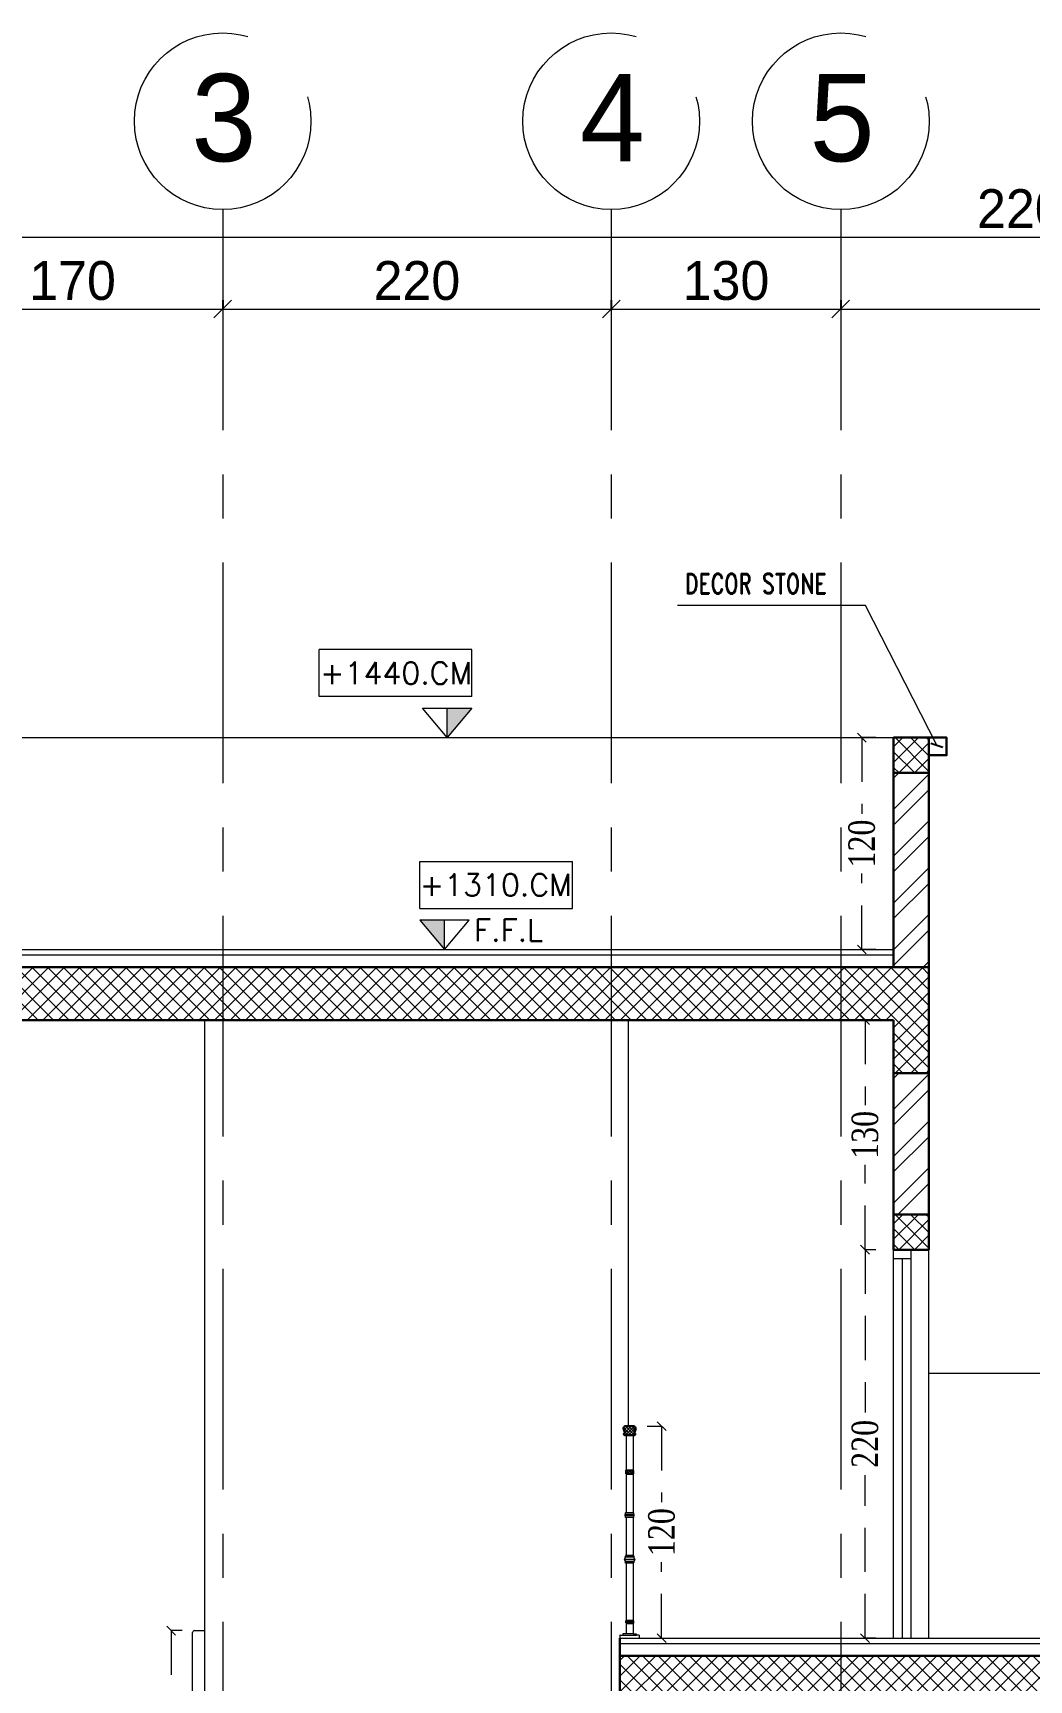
# Model space of a CAD drawing. Header units: inches. Extents: x -114 to 635, y -137 to 57.
# Drawn here: x 544.92 to 550.56, y 22.84 to 32.17 of the extents above; entities that cross this region are included whole.
import ezdxf
from ezdxf.enums import TextEntityAlignment as Align

# ---------------------------------------------------------------- set-up
doc = ezdxf.new("R2010")
doc.units = ezdxf.units.IN
doc.header["$MEASUREMENT"] = 0
doc.header["$PDMODE"] = 98
for name, pattern in [('CENTER', [2, 1.25, -0.25, 0.25, -0.25]), ('CENTERX2', [4, 2.5, -0.5, 0.5, -0.5]), ('DASHED2', [0.375, 0.25, -0.125])]:
    doc.linetypes.add(name, pattern=pattern)
doc.layers.get('0').update_dxf_attribs({"lineweight": 5})
doc.layers.get('Defpoints').update_dxf_attribs({"lineweight": 5})
for name, color, linetype, lineweight in [('A-FINISHING', 2, 'Continuous', 5), ('A-LEVEL TEXT', 3, 'Continuous', 5), ('AXIS DIMENSION', 8, 'Continuous', 5), ('DOOR', 1, 'Continuous', 5), ('ELEVATION 04', 1, 'Continuous', 9), ('FINISH', 3, 'Continuous', 9), ('HANDRAIL', 31, 'Continuous', 5), ('HATCH', 15, 'Continuous', 0), ('LEVEL SYMBOL', 8, 'Continuous', 5), ('LEVELS', 251, 'Continuous', 5), ('ROOMS DIMENSION', 3, 'Continuous', 5), ('TEXT', 255, 'Continuous', 5), ('WALL PROPOSED', 7, 'Continuous', 30)]:
    doc.layers.add(name, color=color, linetype=linetype, lineweight=lineweight)
doc.layers.add('AXIES', color=7, linetype='CENTER', lineweight=0, true_color=0x949596)
doc.styles.add('A0$0$002-F.FLOOR PLAN$0$xref plans$0$ATTRIBUTE', font='BKANT.TTF')
doc.styles.add('MAIN', font='')
doc.styles.add('ROMAND', font='ROMAND.SHX', dxfattribs={"width": 0.8, "height": 0.18})
doc.styles.add('ROMANS', font='romans.shx', dxfattribs={"width": 0.7})
doc.styles.add('ST', font='times.ttf', dxfattribs={"width": 0.8})
doc.styles.add('TEXTN', font='arial.ttf', dxfattribs={"height": 0.2})
doc.styles.add('TEXTS', font='arial.ttf', dxfattribs={"width": 0.8})
doc.styles.get('MAIN').set_extended_font_data('Shonar Bangla')
doc.dimstyles.new('MFS-AXIS', dxfattribs={"dimtxt": 0.22, "dimasz": 0.1, "dimexe": 0, "dimexo": 0.15, "dimgap": 0.05, "dimtad": 1, "dimdec": 0, "dimlfac": 100, "dimzin": 0, "dimdsep": 46, "dimtxsty": 'MAIN', "dimblk": 'OBLIQUE', "dimcen": 0.09, "dimclrd": 1, "dimclre": 1, "dimclrt": 2, "dimadec": 0, "dimazin": 0, "dimtfac": 1, "dimtdec": 0, "dimtix": 1, "dimtofl": 0, "dimtmove": 2, "dimatfit": 3, "dimldrblk": 'OBLIQUE', "dimfxl": 0.05, "dimfxlon": 1, "dimtolj": 1, "dimtzin": 0, "dimlwd": -1, "dimarcsym": 1})
doc.dimstyles.new('RASH PLAN', dxfattribs={"dimtxt": 0.15, "dimasz": 0.05, "dimexe": 0, "dimexo": 0.1, "dimgap": 0.05, "dimtad": 0, "dimdec": 0, "dimlfac": 100, "dimzin": 0, "dimdsep": 46, "dimtxsty": 'ST', "dimblk": 'OBLIQUE', "dimcen": 0.09, "dimclrd": 200, "dimclre": 6, "dimclrt": 1, "dimadec": 0, "dimazin": 0, "dimtfac": 1, "dimtdec": 0, "dimtmove": 1, "dimatfit": 3, "dimldrblk": 'OBLIQUE', "dimfxl": 0, "dimtolj": 1, "dimtzin": 0, "dimlwd": -1, "dimlwe": -1, "dimarcsym": 0})
pattern_1 = [(225, (-699.163894, -683.441031), (0.00883883476, -0.00883883476), []), (315, (-699.163894, -683.441031), (0.00883883476, 0.00883883476), [])]

# ---------------------------------------------------------------- blocks, each defined once
blk = doc.blocks.new('TAG-ELE-LVL')
at = {"layer": 'LEVEL SYMBOL'}
for p, q in [((-0.21, 0.35), (-0.21, 0.75)), ((-0.21, 0.75), (1.09, 0.75)), ((1.09, 0.35), (1.09, 0.75)), ((-0.21, 0.35), (1.09, 0.35)), ((0, 0), (0, 0.25))]:
    blk.add_line(p, q, dxfattribs=at)
blk.add_lwpolyline([(0, 0), (0.21, 0.25), (-0.21, 0.25)], close=True, dxfattribs=at)
blk.add_solid([(-0.21, 0.25), (0, 0), (0, 0.25)], dxfattribs=at)
at = {"layer": 'LEVEL SYMBOL', "style": 'TEXTN', "width": 0.75}
blk.add_attdef('-', (0.361, 0.07), '', height=0.175, dxfattribs=at)
at = {"layer": 'LEVELS', "color": 1, "style": 'TEXTS', "width": 0.75}
blk.add_attdef('FLOOR-NAME', text='', height=0.25, dxfattribs=at).set_placement((-0.21, 0.8), align=Align.BOTTOM_LEFT)
blk.add_attdef('LVL', text='', height=0.225, dxfattribs=at).set_placement((0.44, 0.55), align=Align.MIDDLE_CENTER)
blk = doc.blocks.new('_Oblique')
at = {"color": 0, "lineweight": -2}
blk.add_line((-0.5, -0.5), (0.5, 0.5), dxfattribs=at)
blk = doc.blocks.new('*D558')
at = {"layer": 'Defpoints', "color": 0, "transparency": 16777216}
for p in [(549.6094, 28.1739), (549.7891, 28.1739), (549.7891, 26.9739)]:
    blk.add_point(p, dxfattribs=at)
at = {"layer": 'ROOMS DIMENSION', "color": 3, "transparency": 16777216}
for p, q in [((549.6891, 28.1739), (549.6094, 28.1739)), ((549.6891, 26.9739), (549.6094, 26.9739))]:
    blk.add_line(p, q, dxfattribs=at)
at = {"layer": 'ROOMS DIMENSION', "color": 3, "linetype": 'DASHED2', "transparency": 16777216}
for p, q in [((549.6094, 28.1739), (549.6094, 27.7432)), ((549.6094, 26.9739), (549.6094, 27.4045))]:
    blk.add_line(p, q, dxfattribs=at)
at = {"layer": 'ROOMS DIMENSION', "color": 3, "transparency": 16777216, "xscale": 0.05, "yscale": 0.05, "zscale": 0.05}
for p, rotation in [((549.6094, 28.1739), 90), ((549.6094, 26.9739), 270)]:
    blk.add_blockref('_Oblique', p, dxfattribs=dict(at, rotation=rotation))
at = {"layer": 'ROOMS DIMENSION', "color": 3, "transparency": 16777216, "insert": (549.6094, 27.5739), "char_height": 0.15, "attachment_point": 5, "rotation": 90, "style": 'ST'}
blk.add_mtext('\\A1;120', dxfattribs=at)
blk = doc.blocks.new('*D560')
at = {"layer": 'Defpoints', "color": 0, "transparency": 16777216}
for p in [(548.2943, 24.2739), (548.4759, 24.2739), (548.3493, 23.0739)]:
    blk.add_point(p, dxfattribs=at)
at = {"layer": 'ROOMS DIMENSION', "color": 3, "transparency": 16777216}
for p, q in [((548.3943, 24.2739), (548.4759, 24.2739)), ((548.4493, 23.0739), (548.4759, 23.0739))]:
    blk.add_line(p, q, dxfattribs=at)
at = {"layer": 'ROOMS DIMENSION', "color": 3, "linetype": 'DASHED2', "transparency": 16777216}
for p, q in [((548.4759, 24.2739), (548.4759, 23.8432)), ((548.4759, 23.0739), (548.4759, 23.5045))]:
    blk.add_line(p, q, dxfattribs=at)
at = {"layer": 'ROOMS DIMENSION', "color": 3, "transparency": 16777216, "xscale": 0.05, "yscale": 0.05, "zscale": 0.05}
for p, rotation in [((548.4759, 24.2739), 90), ((548.4759, 23.0739), 270)]:
    blk.add_blockref('_Oblique', p, dxfattribs=dict(at, rotation=rotation))
at = {"layer": 'ROOMS DIMENSION', "color": 3, "transparency": 16777216, "insert": (548.4759, 23.6739), "char_height": 0.15, "attachment_point": 5, "rotation": 90, "style": 'ST'}
blk.add_mtext('\\A1;120', dxfattribs=at)
blk = doc.blocks.new('*D561')
at = {"layer": 'Defpoints', "color": 0, "transparency": 16777216}
for p in [(549.7891, 25.2739), (549.6278, 23.0739), (549.7891, 23.0739)]:
    blk.add_point(p, dxfattribs=at)
at = {"layer": 'ROOMS DIMENSION', "color": 3, "transparency": 16777216}
for p, q in [((549.6891, 25.2739), (549.6278, 25.2739)), ((549.6891, 23.0739), (549.6278, 23.0739))]:
    blk.add_line(p, q, dxfattribs=at)
at = {"layer": 'ROOMS DIMENSION', "color": 3, "linetype": 'DASHED2', "transparency": 16777216}
for p, q in [((549.6278, 25.2739), (549.6278, 24.3517)), ((549.6278, 23.0739), (549.6278, 23.9961))]:
    blk.add_line(p, q, dxfattribs=at)
at = {"layer": 'ROOMS DIMENSION', "color": 3, "transparency": 16777216, "xscale": 0.05, "yscale": 0.05, "zscale": 0.05}
for p, rotation in [((549.6278, 25.2739), 90), ((549.6278, 23.0739), 270)]:
    blk.add_blockref('_Oblique', p, dxfattribs=dict(at, rotation=rotation))
at = {"layer": 'ROOMS DIMENSION', "color": 3, "transparency": 16777216, "insert": (549.6278, 24.1739), "char_height": 0.15, "attachment_point": 5, "rotation": 90, "style": 'ST'}
blk.add_mtext('\\A1;220', dxfattribs=at)
blk = doc.blocks.new('*D562')
at = {"layer": 'Defpoints', "color": 0, "transparency": 16777216}
for p in [(549.6278, 26.5739), (549.7891, 26.5739), (549.7891, 25.2739)]:
    blk.add_point(p, dxfattribs=at)
at = {"layer": 'ROOMS DIMENSION', "color": 3, "transparency": 16777216}
for p, q in [((549.6891, 26.5739), (549.6278, 26.5739)), ((549.6891, 25.2739), (549.6278, 25.2739))]:
    blk.add_line(p, q, dxfattribs=at)
at = {"layer": 'ROOMS DIMENSION', "color": 3, "linetype": 'DASHED2', "transparency": 16777216}
for p, q in [((549.6278, 26.5739), (549.6278, 26.0932)), ((549.6278, 25.2739), (549.6278, 25.7545))]:
    blk.add_line(p, q, dxfattribs=at)
at = {"layer": 'ROOMS DIMENSION', "color": 3, "transparency": 16777216, "xscale": 0.05, "yscale": 0.05, "zscale": 0.05}
for p, rotation in [((549.6278, 26.5739), 90), ((549.6278, 25.2739), 270)]:
    blk.add_blockref('_Oblique', p, dxfattribs=dict(at, rotation=rotation))
at = {"layer": 'ROOMS DIMENSION', "color": 3, "transparency": 16777216, "insert": (549.6278, 25.9239), "char_height": 0.15, "attachment_point": 5, "rotation": 90, "style": 'ST'}
blk.add_mtext('\\A1;130', dxfattribs=at)
blk = doc.blocks.new('*D1055')
at = {"layer": 'AXIS DIMENSION', "color": 1, "linetype": 'Continuous', "lineweight": -2, "transparency": 16777216}
blk.add_line((544.2906, 30.6517), (544.2906, 30.6017), dxfattribs=at)
at = {"layer": 'AXIS DIMENSION', "color": 17, "linetype": 'Continuous', "transparency": 16777216}
blk.add_line((544.2906, 30.6017), (545.9906, 30.6017), dxfattribs=at)
at = {"layer": 'Defpoints', "color": 0, "transparency": 16777216}
for p in [(544.2906, 31.1653), (545.9906, 30.6017), (545.9906, 30.6017)]:
    blk.add_point(p, dxfattribs=at)
at = {"layer": 'AXIS DIMENSION', "color": 17, "transparency": 16777216, "xscale": 0.1, "yscale": 0.1, "zscale": 0.1, "rotation": 180}
blk.add_blockref('_Oblique', (544.2906, 30.6017), dxfattribs=at)
at = {"layer": 'AXIS DIMENSION', "color": 17, "transparency": 16777216, "xscale": 0.1, "yscale": 0.1, "zscale": 0.1}
blk.add_blockref('_Oblique', (545.9906, 30.6017), dxfattribs=at)
at = {"layer": 'AXIS DIMENSION', "color": 3, "transparency": 16777216, "insert": (545.1406, 30.7617), "char_height": 0.22, "attachment_point": 5, "style": 'MAIN'}
blk.add_mtext('\\A1;170', dxfattribs=at)
blk = doc.blocks.new('*D1056')
at = {"layer": 'AXIS DIMENSION', "color": 1, "linetype": 'Continuous', "lineweight": -2, "transparency": 16777216}
blk.add_line((545.9906, 30.6517), (545.9906, 30.6017), dxfattribs=at)
at = {"layer": 'AXIS DIMENSION', "color": 17, "linetype": 'Continuous', "transparency": 16777216}
blk.add_line((545.9906, 30.6017), (548.1903, 30.6017), dxfattribs=at)
at = {"layer": 'Defpoints', "color": 0, "transparency": 16777216}
for p in [(545.9906, 30.8802), (548.1903, 30.6017), (548.1903, 30.6017)]:
    blk.add_point(p, dxfattribs=at)
at = {"layer": 'AXIS DIMENSION', "color": 17, "transparency": 16777216, "xscale": 0.1, "yscale": 0.1, "zscale": 0.1, "rotation": 180}
blk.add_blockref('_Oblique', (545.9906, 30.6017), dxfattribs=at)
at = {"layer": 'AXIS DIMENSION', "color": 17, "transparency": 16777216, "xscale": 0.1, "yscale": 0.1, "zscale": 0.1}
blk.add_blockref('_Oblique', (548.1903, 30.6017), dxfattribs=at)
at = {"layer": 'AXIS DIMENSION', "color": 3, "transparency": 16777216, "insert": (547.0905, 30.7617), "char_height": 0.22, "attachment_point": 5, "style": 'MAIN'}
blk.add_mtext('\\A1;220', dxfattribs=at)
blk = doc.blocks.new('*D1057')
at = {"layer": 'AXIS DIMENSION', "color": 1, "linetype": 'Continuous', "lineweight": -2, "transparency": 16777216}
blk.add_line((548.1903, 30.6517), (548.1903, 30.6017), dxfattribs=at)
at = {"layer": 'AXIS DIMENSION', "color": 17, "linetype": 'Continuous', "transparency": 16777216}
blk.add_line((548.1903, 30.6017), (549.4906, 30.6017), dxfattribs=at)
at = {"layer": 'Defpoints', "color": 0, "transparency": 16777216}
for p in [(548.1903, 30.8802), (549.4906, 30.6017), (549.4906, 30.6017)]:
    blk.add_point(p, dxfattribs=at)
at = {"layer": 'AXIS DIMENSION', "color": 17, "transparency": 16777216, "xscale": 0.1, "yscale": 0.1, "zscale": 0.1, "rotation": 180}
blk.add_blockref('_Oblique', (548.1903, 30.6017), dxfattribs=at)
at = {"layer": 'AXIS DIMENSION', "color": 17, "transparency": 16777216, "xscale": 0.1, "yscale": 0.1, "zscale": 0.1}
blk.add_blockref('_Oblique', (549.4906, 30.6017), dxfattribs=at)
at = {"layer": 'AXIS DIMENSION', "color": 3, "transparency": 16777216, "insert": (548.8405, 30.7617), "char_height": 0.22, "attachment_point": 5, "style": 'MAIN'}
blk.add_mtext('\\A1;130', dxfattribs=at)
blk = doc.blocks.new('*D1058')
at = {"layer": 'AXIS DIMENSION', "color": 1, "linetype": 'Continuous', "lineweight": -2, "transparency": 16777216}
blk.add_line((549.4906, 30.6517), (549.4906, 30.6017), dxfattribs=at)
at = {"layer": 'AXIS DIMENSION', "color": 17, "linetype": 'Continuous', "transparency": 16777216}
blk.add_line((549.4906, 30.6017), (552.6904, 30.6017), dxfattribs=at)
at = {"layer": 'Defpoints', "color": 0, "transparency": 16777216}
for p in [(549.4906, 30.8802), (552.6904, 30.6017), (552.6904, 30.6017)]:
    blk.add_point(p, dxfattribs=at)
at = {"layer": 'AXIS DIMENSION', "color": 17, "transparency": 16777216, "xscale": 0.1, "yscale": 0.1, "zscale": 0.1, "rotation": 180}
blk.add_blockref('_Oblique', (549.4906, 30.6017), dxfattribs=at)
at = {"layer": 'AXIS DIMENSION', "color": 17, "transparency": 16777216, "xscale": 0.1, "yscale": 0.1, "zscale": 0.1}
blk.add_blockref('_Oblique', (552.6904, 30.6017), dxfattribs=at)
at = {"layer": 'AXIS DIMENSION', "color": 3, "transparency": 16777216, "insert": (551.0905, 30.7617), "char_height": 0.22, "attachment_point": 5, "style": 'MAIN'}
blk.add_mtext('\\A1;320', dxfattribs=at)
blk = doc.blocks.new('*D1062')
at = {"layer": 'AXIS DIMENSION', "color": 1, "linetype": 'Continuous', "lineweight": -2, "transparency": 16777216}
for p, q in [((538.0909, 31.0153), (538.0909, 31.0087)), ((560.0906, 31.0153), (560.0906, 31.0087))]:
    blk.add_line(p, q, dxfattribs=at)
at = {"layer": 'AXIS DIMENSION', "color": 17, "linetype": 'Continuous', "transparency": 16777216}
blk.add_line((538.0909, 31.0087), (560.0906, 31.0087), dxfattribs=at)
at = {"layer": 'Defpoints', "color": 0, "transparency": 16777216}
for p in [(538.0909, 31.1653), (560.0906, 31.1653), (560.0906, 31.0087)]:
    blk.add_point(p, dxfattribs=at)
at = {"layer": 'AXIS DIMENSION', "color": 17, "transparency": 16777216, "xscale": 0.1, "yscale": 0.1, "zscale": 0.1, "rotation": 180}
blk.add_blockref('_Oblique', (538.0909, 31.0087), dxfattribs=at)
at = {"layer": 'AXIS DIMENSION', "color": 17, "transparency": 16777216, "xscale": 0.1, "yscale": 0.1, "zscale": 0.1}
blk.add_blockref('_Oblique', (560.0906, 31.0087), dxfattribs=at)
at = {"layer": 'AXIS DIMENSION', "color": 3, "transparency": 16777216, "insert": (550.5888, 31.1687), "char_height": 0.22, "attachment_point": 5, "style": 'MAIN'}
blk.add_mtext('\\A1;2200', dxfattribs=at)
blk = doc.blocks.new('*D1270')
at = {"layer": 'Defpoints', "color": 0, "transparency": 16777216}
for p in [(545.6985, 23.1162), (545.8604, 23.1162), (545.8196, 21.9162)]:
    blk.add_point(p, dxfattribs=at)
at = {"layer": 'ROOMS DIMENSION', "color": 3, "transparency": 16777216}
for p, q in [((545.7604, 23.1162), (545.6985, 23.1162)), ((545.7196, 21.9162), (545.6985, 21.9162))]:
    blk.add_line(p, q, dxfattribs=at)
at = {"layer": 'ROOMS DIMENSION', "color": 3, "linetype": 'DASHED2', "transparency": 16777216}
for p, q in [((545.6985, 23.1162), (545.6985, 22.6855)), ((545.6985, 21.9162), (545.6985, 22.3468))]:
    blk.add_line(p, q, dxfattribs=at)
at = {"layer": 'ROOMS DIMENSION', "color": 3, "transparency": 16777216, "xscale": 0.05, "yscale": 0.05, "zscale": 0.05}
for p, rotation in [((545.6985, 23.1162), 90), ((545.6985, 21.9162), 270)]:
    blk.add_blockref('_Oblique', p, dxfattribs=dict(at, rotation=rotation))
at = {"layer": 'ROOMS DIMENSION', "color": 3, "transparency": 16777216, "insert": (545.6985, 22.5162), "char_height": 0.15, "attachment_point": 5, "rotation": 90, "style": 'ST'}
blk.add_mtext('\\A1;120', dxfattribs=at)

msp = doc.modelspace()

# ---------------------------------------------------------------- hatches: boundary and pattern name
at = {"layer": 'HATCH'}
h = msp.add_hatch(dxfattribs=at)
h.set_pattern_fill('ANSI37', color=256, scale=0.5, angle=180, style=0)
h.paths.add_polyline_path([(549.9891, 28.1739), (549.7891, 28.1739), (549.7891, 27.9739), (549.9891, 27.9739)])
h = msp.add_hatch(dxfattribs=at)
h.set_pattern_fill('ANSI32', color=256, scale=0.5, angle=180, style=0)
h.paths.add_polyline_path([(549.9891, 27.9739), (549.7891, 27.9739), (549.7891, 26.8739), (549.9891, 26.8739)])
h = msp.add_hatch(dxfattribs=at)
h.set_pattern_fill('ANSI37', color=256, scale=0.5, angle=180, style=0)
h.paths.add_polyline_path([(549.9891, 26.8739), (544.1896, 26.8739), (544.1896, 26.2739), (544.3896, 26.2739), (544.3896, 26.5739), (549.7891, 26.5739), (549.7891, 26.2739), (549.9891, 26.2739)])
h = msp.add_hatch(dxfattribs=at)
h.set_pattern_fill('ANSI32', color=256, scale=0.5, angle=180, style=0)
h.set_pattern_definition([(225, (0, -1.7), (0.13258252, -0.13258252), []), (225, (-0.08839, -1.7), (0.13258252, -0.13258252), [])])
h.paths.add_polyline_path([(549.9891, 26.2739), (549.7891, 26.2739), (549.7891, 25.4739), (549.9891, 25.4739)])
h = msp.add_hatch(dxfattribs=at)
h.set_pattern_fill('ANSI37', color=256, scale=0.5, angle=180, style=0)
h.set_pattern_definition([(225, (0, -2.7), (0.044194174, -0.044194174), []), (315, (0, -2.7), (0.044194174, 0.044194174), [])])
h.paths.add_polyline_path([(549.9891, 25.4739), (549.7891, 25.4739), (549.7891, 25.2739), (549.9891, 25.2739)])
h = msp.add_hatch(dxfattribs=at)
h.set_pattern_fill('ANSI37', color=256, scale=0.1, angle=180, style=0)
h.set_pattern_definition(pattern_1)
edge = h.paths.add_edge_path()
edge.add_line((548.2668, 24.2239), (548.3218, 24.2239))
edge.add_arc((548.3218, 24.2289), 0.005, 270, 450)
edge.add_line((548.3218, 24.2339), (548.3218, 24.2389))
edge.add_line((548.3218, 24.2389), (548.3293, 24.261))
edge.add_arc((548.3162, 24.261), 0.0131, 360, 440.7787)
edge.add_line((548.3183, 24.2739), (548.2943, 24.2739))
edge.add_line((548.2943, 24.2739), (548.2703, 24.2739))
edge.add_arc((548.2724, 24.261), 0.0131, 99.2213, 180)
edge.add_line((548.2593, 24.261), (548.2668, 24.2389))
edge.add_line((548.2668, 24.2389), (548.2668, 24.2339))
edge.add_arc((548.2668, 24.2289), 0.005, 90, 270)
h = msp.add_hatch(dxfattribs=at)
h.set_pattern_fill('ANSI37', color=256, scale=0.1, angle=180, style=0)
h.set_pattern_definition(pattern_1)
h.paths.add_polyline_path([(548.2743, 24.0039), (548.3143, 24.0039), (548.3143, 24.0239), (548.2743, 24.0239)])
h = msp.add_hatch(dxfattribs=at)
h.set_pattern_fill('ANSI37', color=256, scale=0.1, angle=180, style=0)
h.set_pattern_definition([(225, (-699.163894, -684.295031), (0.00883883476, -0.00883883476), []), (315, (-699.163894, -684.295031), (0.00883883476, 0.00883883476), [])])
h.paths.add_polyline_path([(548.2743, 23.1599), (548.3143, 23.1599), (548.3143, 23.1699), (548.2743, 23.1699)])
h = msp.add_hatch(dxfattribs=at)
h.set_pattern_fill('ANSI37', color=256, scale=0.5, angle=180, style=0)
h.paths.add_polyline_path([(557.7898, 22.6739), (557.7898, 22.3739), (558.0898, 22.3739), (558.0898, 22.9739), (548.2393, 22.9739), (548.2393, 22.6739)])

# ---------------------------------------------------------------- linework, layer by layer
at = {"layer": 'A-FINISHING'}
for p, q in [((544.3896, 26.9739), (549.7891, 26.9739)), ((544.3896, 26.9439), (549.7891, 26.9439)), ((548.2393, 23.0739), (557.8898, 23.0739)), ((548.2393, 23.0439), (557.8898, 23.0439))]:
    msp.add_line(p, q, dxfattribs=at)
at = {"layer": 'AXIES', "linetype": 'CENTERX2', "ltscale": 0.5}
for p, q in [((545.9906, 31.1653), (545.9906, 13.8739)), ((548.1903, 31.1653), (548.1903, 13.8739)), ((549.4906, 31.1653), (549.4906, 13.8739))]:
    msp.add_line(p, q, dxfattribs=at)
at = {"layer": 'AXIES', "linetype": 'CENTERX2'}
for centre in [(545.9906, 31.6653), (548.1903, 31.6653), (549.4906, 31.6653)]:
    msp.add_circle(centre, 0.5, dxfattribs=at)
at = {"layer": 'DOOR', "linetype": 'Continuous'}
for p, q in [((549.7891, 23.0739), (549.7891, 25.2739)), ((549.7891, 25.2239), (549.8891, 25.2239)), ((549.8391, 23.0739), (549.8391, 25.2239)), ((549.8891, 23.0739), (549.8891, 25.2739)), ((549.9891, 23.0739), (549.9891, 25.2739))]:
    msp.add_line(p, q, dxfattribs=at)
at = {"layer": 'ELEVATION 04'}
for p, q in [((544.3896, 28.1739), (549.7891, 28.1739)), ((549.9891, 24.5748), (557.8898, 24.5748))]:
    msp.add_line(p, q, dxfattribs=at)
at = {"layer": 'FINISH', "ltscale": 20}
for p, q in [((545.8896, 21.9162), (545.8896, 26.5739)), ((548.2893, 24.2739), (548.2893, 26.5739))]:
    msp.add_line(p, q, dxfattribs=at)
at = {"layer": 'HANDRAIL'}
for p, q in [((548.2743, 24.2239), (548.2711, 24.2239)), ((548.2743, 24.2239), (548.2743, 23.7829)), ((548.3143, 24.2239), (548.3143, 23.7829)), ((548.3173, 23.7829), (548.2713, 23.7829)), ((548.3173, 23.7749), (548.2713, 23.7749)), ((548.3173, 23.7659), (548.2713, 23.7659)), ((548.3173, 23.7579), (548.2713, 23.7579)), ((548.2743, 23.7579), (548.2743, 23.5426)), ((548.3143, 23.7579), (548.3143, 23.5426)), ((548.2713, 23.5326), (548.2643, 23.5201)), ((548.2643, 23.5201), (548.2713, 23.5076)), ((548.3243, 23.5201), (548.2643, 23.5201)), ((548.3178, 23.5376), (548.2708, 23.5376)), ((548.3178, 23.5326), (548.2708, 23.5326)), ((548.2713, 23.5426), (548.2713, 23.5376)), ((548.3173, 23.5426), (548.2713, 23.5426)), ((548.3173, 23.5426), (548.3173, 23.5376)), ((548.3173, 23.5326), (548.3243, 23.5201)), ((548.3243, 23.5201), (548.3173, 23.5076)), ((548.3178, 23.5076), (548.2708, 23.5076)), ((548.3178, 23.5076), (548.2708, 23.5076)), ((548.3178, 23.5026), (548.2708, 23.5026)), ((548.2713, 23.4976), (548.2713, 23.5026)), ((548.3173, 23.4976), (548.2713, 23.4976)), ((548.2743, 23.4976, 0.0437), (548.2743, 23.0989, -0.3051)), ((548.3143, 23.4976, 0.0437), (548.3143, 23.0989, -0.3051)), ((548.3173, 23.4976), (548.3173, 23.5026)), ((545.8196, 21.297, -0.2194), (545.8196, 23.106, -0.2194)), ((545.8312, 23.1162), (545.8896, 23.1162)), ((545.8896, 21.297, -0.2194), (545.8896, 23.1162)), ((548.2393, 23.0899), (548.2393, 23.0739)), ((548.2403, 23.0909), (548.333, 23.0909)), ((548.2566, 23.0979), (548.2566, 23.0919)), ((548.2738, 23.0989), (548.2576, 23.0989)), ((548.3148, 23.0989), (548.2738, 23.0989)), ((548.3148, 23.0989), (548.331, 23.0989)), ((548.332, 23.0979), (548.332, 23.0919)), ((548.3483, 23.0909), (548.333, 23.0909)), ((548.3493, 23.0899), (548.3493, 23.0739))]:
    msp.add_line(p, q, dxfattribs=at)
for centre, radius, start, end in [((548.2718, 23.7704), 0.00453, 96.73292, 263.26708), ((548.2743, 23.7789), 0.005, 126.8699, 233.1301), ((548.2743, 23.7619), 0.005, 126.8699, 233.1301), ((548.3143, 23.7789), 0.005, 306.8699, 53.1301), ((548.3168, 23.7704), 0.00453, 276.73292, 83.26708), ((548.3143, 23.7619), 0.005, 306.8699, 53.1301), ((548.2708, 23.5351), 0.0025, 90, 270), ((548.3178, 23.5351), 0.0025, 270, 90), ((548.2708, 23.5051), 0.0025, 90, 270), ((548.3178, 23.5051), 0.0025, 270, 90), ((545.8313, 23.1044, 0.0131), 0.0118, 90.22485, 172.13358), ((548.2403, 23.0899), 0.001, 90, 180), ((548.2556, 23.0919), 0.001, 270, 0), ((548.2576, 23.0979), 0.001, 90, 180), ((548.331, 23.0979), 0.001, 0, 90), ((548.333, 23.0919), 0.001, 180, 270), ((548.3483, 23.0899), 0.001, 0, 90)]:
    msp.add_arc(centre, radius, start, end, dxfattribs=at)
at = {"layer": 'WALL PROPOSED'}
for p, q in [((549.9891, 28.1739), (549.7891, 28.1739)), ((549.7891, 26.8739), (549.7891, 28.1739)), ((549.9891, 25.2739), (549.9891, 28.1739)), ((549.9891, 27.9739), (549.7891, 27.9739)), ((544.1896, 26.8739), (549.9891, 26.8739)), ((544.3896, 26.5739), (549.7891, 26.5739)), ((549.7891, 25.2739), (549.7891, 26.5739)), ((549.7891, 26.2739), (549.9891, 26.2739)), ((549.9891, 25.4739), (549.7891, 25.4739)), ((549.9891, 25.2739), (549.7891, 25.2739)), ((548.2393, 22.6739), (548.2393, 23.0739)), ((548.2393, 22.9739), (558.0898, 22.9739))]:
    msp.add_line(p, q, dxfattribs=at)
msp.add_lwpolyline([(549.9891, 28.1739), (550.0891, 28.1739), (550.0891, 28.0739), (549.9891, 28.0739)], dxfattribs=at)
msp.add_lwpolyline([(548.2668, 24.2239), (548.3218, 24.2239, 1), (548.3218, 24.2339), (548.3218, 24.2389), (548.3293, 24.261, 0.367823), (548.3183, 24.2739), (548.2943, 24.2739), (548.2703, 24.2739, 0.367823), (548.2593, 24.261), (548.2668, 24.2389), (548.2668, 24.2339, 1)], format="xyb", close=True, dxfattribs=at)
msp.add_lwpolyline([(548.2743, 24.0039), (548.3143, 24.0039), (548.3143, 24.0239), (548.2743, 24.0239)], close=True, dxfattribs=at)
at = {"layer": 'WALL PROPOSED', "linetype": 'Continuous', "lineweight": 35, "elevation": -0.243}
msp.add_lwpolyline([(548.2743, 23.1599), (548.3143, 23.1599), (548.3143, 23.1699), (548.2743, 23.1699)], close=True, dxfattribs=at)

# ---------------------------------------------------------------- block references
at = {"layer": 'LEVEL SYMBOL'}
ref = msp.add_blockref('TAG-ELE-LVL', (547.2625, 28.1739, 2934.706), dxfattribs=dict(at, xscale=-0.6652799999999388, yscale=0.6652799999999388, zscale=0.6652799999999388))
ref.add_attrib('LVL', '+1440.CM', dxfattribs={"layer": 'A-LEVEL TEXT', "height": 0.125, "style": 'ROMANS'}).set_placement((546.9728, 28.5398, 2934.706), align=Align.MIDDLE_CENTER)
ref = msp.add_blockref('TAG-ELE-LVL', (547.2469, 26.9739), dxfattribs=dict(at, xscale=0.6652799999999388, yscale=0.6652799999999388, zscale=0.6652799999999388))
ref.add_attrib('-', ' F.F.L', (547.3285, 27.0204), dxfattribs={"layer": 'A-LEVEL TEXT', "height": 0.125, "style": 'ROMANS'})
ref.add_attrib('LVL', '+1310.CM', dxfattribs={"layer": 'A-LEVEL TEXT', "height": 0.125, "style": 'ROMANS'}).set_placement((547.5367, 27.3398), align=Align.MIDDLE_CENTER)

# ---------------------------------------------------------------- texts
at = {"layer": 'AXIES', "linetype": 'CENTERX2', "style": 'A0$0$002-F.FLOOR PLAN$0$xref plans$0$ATTRIBUTE'}
for s, p in [('3', (545.8134, 31.4384)), ('4', (548.0131, 31.4384)), ('5', (549.3134, 31.4384))]:
    msp.add_text(s, height=0.495, dxfattribs=at).set_placement(p)
at = {"layer": 'TEXT', "style": 'ROMAND', "width": 0.75}
msp.add_text('DECOR STONE', height=0.11412, dxfattribs=at).set_placement((548.6072, 28.9893))

# ---------------------------------------------------------------- dimensions: what is measured, and where the dimension line sits
at = {"layer": 'AXIS DIMENSION'}
dim = msp.add_linear_dim(base=(560.0906, 31.0087), p1=(538.0909, 31.1653), p2=(560.0906, 31.1653), dimstyle='MFS-AXIS', override={"dimclrd": 17, "dimclrt": 3}, dxfattribs=at)
dim.commit()
dim.dimension.update_dxf_attribs({"geometry": '*D1062', "text_midpoint": (550.5888, 31.1687), "dimtype": 160})
for base, p1, p2, picture, middle in [((545.9906, 30.6017), (544.2906, 31.1653), (545.9906, 30.6017), '*D1055', (545.1406, 30.7617)), ((548.1903, 30.6017), (545.9906, 30.8802), (548.1903, 30.6017), '*D1056', (547.0905, 30.7617)), ((549.4906, 30.6017), (548.1903, 30.8802), (549.4906, 30.6017), '*D1057', (548.8405, 30.7617)), ((552.6904, 30.6017), (549.4906, 30.8802), (552.6904, 30.6017), '*D1058', (551.0905, 30.7617))]:
    dim = msp.add_linear_dim(base=base, p1=p1, p2=p2, dimstyle='MFS-AXIS', override={"dimclrd": 17, "dimclrt": 3}, dxfattribs=at)
    dim.commit()
    dim.dimension.update_dxf_attribs({"geometry": picture, "text_midpoint": middle})
at = {"layer": 'ROOMS DIMENSION'}
for base, p1, p2, picture, middle in [((549.6094, 28.1739), (549.7891, 26.9739), (549.7891, 28.1739), '*D558', (549.6094, 27.5739)), ((549.6278, 26.5739), (549.7891, 25.2739), (549.7891, 26.5739), '*D562', (549.6278, 25.9239)), ((549.6278, 23.0739), (549.7891, 25.2739), (549.7891, 23.0739), '*D561', (549.6278, 24.1739)), ((548.4759, 24.2739), (548.3493, 23.0739), (548.2943, 24.2739), '*D560', (548.4759, 23.6739)), ((545.6985, 23.1162), (545.8196, 21.9162), (545.8604, 23.1162), '*D1270', (545.6985, 22.5162))]:
    dim = msp.add_linear_dim(base=base, p1=p1, p2=p2, angle=90, dimstyle='RASH PLAN', override={"dimclrd": 3, "dimclre": 3, "dimclrt": 3}, dxfattribs=at)
    dim.commit()
    dim.dimension.update_dxf_attribs({"geometry": picture, "text_midpoint": middle})

# ---------------------------------------------------------------- leaders
msp.add_leader([(550.0346, 28.1312), (549.6304, 28.9225), (548.565, 28.9225)], dimstyle='RASH PLAN', override={"dimclrd": 3, "dimclre": 3, "dimclrt": 3}, dxfattribs=at)

doc.saveas('drawing.dxf')
